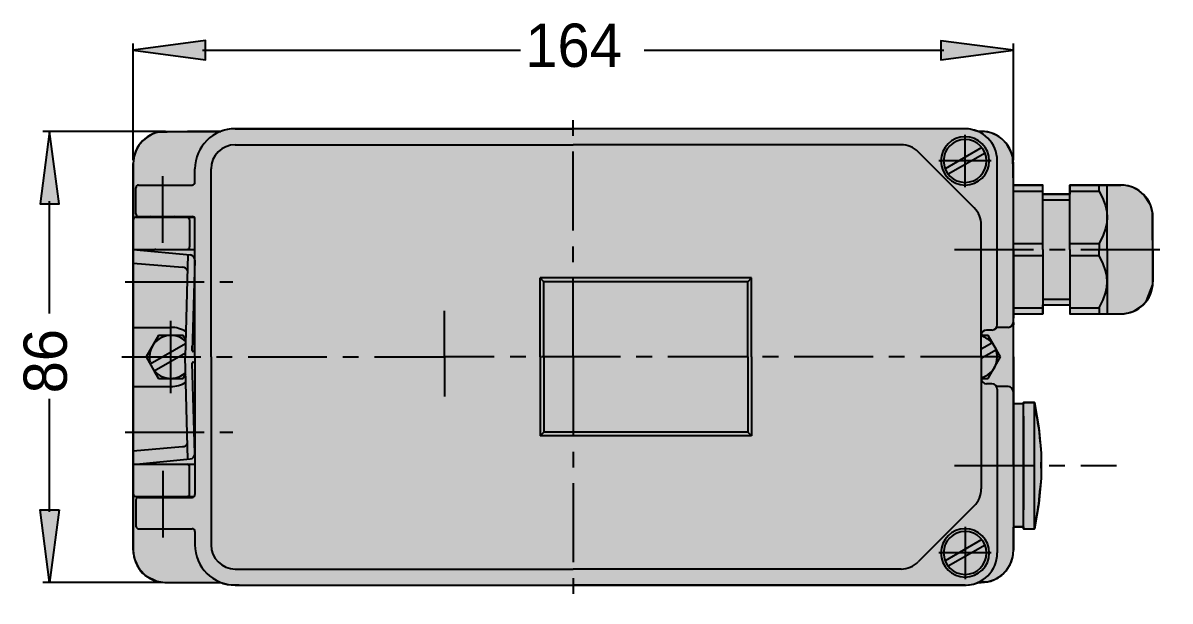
# Model space of a CAD drawing. Extents: x 43 to 173, y 167 to 243.
# Drawn here: x 83.28 to 127.78, y 166.61 to 189.02 of the extents above; entities that cross this region are included whole.
import ezdxf

# ---------------------------------------------------------------- set-up
doc = ezdxf.new("R2010")
doc.units = 0
for name, pattern in [('AI-LINETYPE-16', [4.899378, 3.062111, -0.612422, 0.612422, -0.612422]), ('AI-LINETYPE-17', [4.899378, 3.062111, -0.612422, 0.612422, -0.612422]), ('AI-LINETYPE-18', [4.899378, 3.062111, -0.612422, 0.612422, -0.612422]), ('AI-LINETYPE-19', [4.899378, 3.062111, -0.612422, 0.612422, -0.612422]), ('AI-LINETYPE-20', [4.899378, 3.062111, -0.612422, 0.612422, -0.612422]), ('AI-LINETYPE-21', [4.899378, 3.062111, -0.612422, 0.612422, -0.612422]), ('AI-LINETYPE-22', [4.899378, 3.062111, -0.612422, 0.612422, -0.612422]), ('AI-LINETYPE-23', [4.899378, 3.062111, -0.612422, 0.612422, -0.612422]), ('AI-LINETYPE-24', [4.899378, 3.062111, -0.612422, 0.612422, -0.612422]), ('AI-LINETYPE-25', [4.899378, 3.062111, -0.612422, 0.612422, -0.612422]), ('AI-LINETYPE-26', [4.899378, 3.062111, -0.612422, 0.612422, -0.612422]), ('AI-LINETYPE-31', [4.899378, 3.062111, -0.612422, 0.612422, -0.612422]), ('AI-LINETYPE-32', [4.899378, 3.062111, -0.612422, 0.612422, -0.612422]), ('AI-LINETYPE-33', [4.899378, 3.062111, -0.612422, 0.612422, -0.612422]), ('AI-LINETYPE-34', [4.899378, 3.062111, -0.612422, 0.612422, -0.612422]), ('AI-LINETYPE-35', [4.899378, 3.062111, -0.612422, 0.612422, -0.612422]), ('AI-LINETYPE-42', [4.899378, 3.062111, -0.612422, 0.612422, -0.612422])]:
    doc.linetypes.add(name, pattern=pattern)
for name, color, linetype in [('LINIE', 7, 'CONTINUOUS'), ('MASSLINIE', 7, 'CONTINUOUS'), ('MITTE', 7, 'CONTINUOUS'), ('PFEILE', 7, 'CONTINUOUS'), ('SCHRAFF', 7, 'CONTINUOUS'), ('TEXT', 7, 'CONTINUOUS'), ('UMRISS', 7, 'CONTINUOUS')]:
    doc.layers.add(name, color=color, linetype=linetype)

# ---------------------------------------------------------------- blocks, each defined once
blk = doc.blocks.new('*U18')
at = {"layer": 'UMRISS', "color": 255}
for points in [[(88.287, 167.465), (88.08, 184.589), (88.287, 184.708)], [(88.467, 167.376), (88.287, 184.708), (88.467, 184.774)], [(88.287, 167.465), (88.287, 184.708), (88.467, 167.376)], [(88.467, 167.376), (88.467, 184.774), (88.47, 167.375)], [(88.47, 167.375), (88.467, 184.774), (88.47, 184.774)], [(88.786, 167.329), (88.47, 184.774), (88.786, 184.786)], [(88.47, 167.375), (88.47, 184.774), (88.786, 167.329)], [(89.241, 167.329), (88.786, 184.786), (89.241, 184.804)], [(88.786, 167.329), (88.786, 184.786), (89.241, 167.329)], [(89.655, 167.329), (89.241, 184.804), (89.655, 184.82)], [(90.95, 167.329), (90.943, 184.817), (90.95, 184.82)], [(91.093, 167.29), (90.95, 184.82), (91.093, 184.867)], [(90.95, 167.329), (90.95, 184.82), (91.093, 167.29)], [(91.211, 167.257), (91.093, 184.867), (91.211, 184.895)], [(91.093, 167.29), (91.093, 184.867), (91.211, 167.257)], [(91.241, 167.249), (91.211, 184.895), (91.241, 184.9)], [(91.211, 167.257), (91.211, 184.895), (91.241, 167.249)], [(91.367, 167.245), (91.241, 184.9), (91.367, 184.918)], [(91.241, 167.249), (91.241, 184.9), (91.367, 167.245)], [(91.519, 167.241), (91.367, 184.918), (91.519, 184.924)], [(91.367, 167.245), (91.367, 184.918), (91.519, 167.241)], [(91.519, 167.241), (91.519, 184.924), (92.093, 167.225)], [(93.501, 167.225), (93.501, 184.924), (113.165, 167.225)], [(113.165, 167.225), (93.501, 184.924), (113.165, 184.924)], [(120.366, 184.803), (120.32, 184.824), (120.366, 184.823)], [(120.382, 167.354), (120.382, 184.822), (120.479, 167.354)], [(120.479, 167.354), (120.479, 184.82), (120.587, 167.353)], [(120.587, 167.353), (120.587, 184.813), (120.692, 167.352)], [(120.692, 167.352), (120.692, 184.797), (120.693, 167.352)], [(87.786, 167.854), (87.753, 184.244), (87.786, 184.295)], [(87.934, 167.701), (87.786, 184.296), (87.934, 184.468)], [(87.786, 167.854), (87.786, 184.295), (87.786, 184.296)], [(87.786, 167.854), (87.786, 184.296), (87.934, 167.701)], [(87.786, 167.854), (87.786, 184.295), (87.786, 167.854)], [(88.047, 167.584), (87.934, 184.468), (88.047, 184.562)], [(87.934, 167.701), (87.934, 184.468), (88.047, 167.584)], [(88.08, 167.568), (88.047, 184.562), (88.08, 184.589)], [(88.047, 167.584), (88.047, 184.562), (88.08, 167.568)], [(88.08, 167.568), (88.08, 184.589), (88.287, 167.465)], [(87.594, 168.298), (87.557, 183.591), (87.594, 183.883)], [(87.61, 168.209), (87.594, 183.883), (87.61, 183.932)], [(87.594, 168.298), (87.594, 183.883), (87.61, 168.209)], [(87.646, 168.133), (87.61, 183.932), (87.646, 184.04)], [(87.61, 168.209), (87.61, 183.932), (87.646, 168.133)], [(87.711, 167.994), (87.646, 184.04), (87.711, 184.176)], [(87.646, 168.133), (87.646, 184.04), (87.711, 167.994)], [(87.753, 167.902), (87.711, 184.176), (87.753, 184.244)], [(87.711, 167.994), (87.711, 184.176), (87.753, 167.902)], [(87.753, 167.902), (87.753, 184.244), (87.786, 167.854)], [(87.557, 168.497), (87.554, 183.571), (87.557, 183.591)], [(87.557, 168.497), (87.557, 183.591), (87.594, 168.298)]]:
    blk.add_solid(points, dxfattribs=at)
at = {"layer": 'UMRISS', "color": 255, "extrusion": (0, 0, -1)}
for points in [[(-89.241, 167.329), (-89.241, 184.804), (-89.655, 167.329)], [(-89.655, 167.329), (-89.655, 184.82), (-89.735, 167.329)], [(-89.735, 167.329), (-89.655, 184.82), (-89.735, 184.82)], [(-89.735, 167.329), (-89.735, 184.82), (-90.943, 167.329)], [(-90.943, 167.329), (-89.735, 184.82), (-90.943, 184.817)], [(-90.943, 167.329), (-90.943, 184.817), (-90.95, 167.329)], [(-92.093, 167.225), (-91.519, 184.924), (-92.093, 184.924)], [(-92.093, 167.225), (-92.093, 184.924), (-92.664, 167.225)], [(-92.664, 167.225), (-92.093, 184.924), (-92.664, 184.924)], [(-92.664, 167.225), (-92.664, 184.924), (-93.501, 167.225)], [(-93.501, 167.225), (-92.664, 184.924), (-93.501, 184.924)], [(-113.165, 167.225), (-113.165, 184.924), (-117.779, 167.226)], [(-117.779, 167.226), (-113.165, 184.924), (-117.779, 184.924)], [(-117.779, 167.226), (-117.779, 184.924), (-118.388, 167.226)], [(-118.388, 167.226), (-117.779, 184.924), (-118.388, 184.924)], [(-118.388, 167.226), (-118.388, 184.924), (-119.072, 167.226)], [(-119.072, 167.226), (-118.388, 184.924), (-119.072, 184.924)], [(-119.072, 167.226), (-119.072, 184.924), (-119.567, 167.226)], [(-119.567, 167.226), (-119.072, 184.924), (-119.567, 184.924)], [(-119.567, 167.226), (-119.567, 184.924), (-119.867, 167.226)], [(-119.867, 167.226), (-119.567, 184.924), (-119.867, 184.914)], [(-119.867, 167.226), (-119.867, 184.914), (-120.006, 167.238)], [(-120.006, 167.238), (-119.867, 184.914), (-120.006, 184.91)], [(-120.006, 167.238), (-120.006, 184.91), (-120.022, 167.241)], [(-120.022, 167.241), (-120.006, 184.91), (-120.022, 184.909)], [(-120.022, 167.241), (-120.022, 184.909), (-120.156, 167.269)], [(-120.156, 167.269), (-120.022, 184.909), (-120.156, 184.868)], [(-120.156, 167.269), (-120.156, 184.868), (-120.308, 167.321)], [(-120.308, 167.321), (-120.156, 184.868), (-120.308, 184.821)], [(-120.308, 167.321), (-120.308, 184.821), (-120.32, 167.326)], [(-120.32, 167.326), (-120.308, 184.821), (-120.32, 184.817)], [(-120.32, 167.326), (-120.32, 184.817), (-120.366, 167.347)], [(-120.366, 167.347), (-120.32, 184.817), (-120.366, 184.803)], [(-120.366, 167.347), (-120.366, 184.823), (-120.382, 167.354)], [(-120.382, 167.354), (-120.366, 184.823), (-120.382, 184.822)], [(-120.479, 167.354), (-120.382, 184.822), (-120.479, 184.82)], [(-120.587, 167.353), (-120.479, 184.82), (-120.587, 184.813)], [(-120.692, 167.352), (-120.587, 184.813), (-120.692, 184.797)], [(-120.693, 167.352), (-120.692, 184.797), (-120.693, 184.797)], [(-120.693, 167.352), (-120.693, 184.797), (-120.866, 167.408)], [(-120.866, 167.408), (-120.693, 184.797), (-120.866, 184.75)], [(-120.866, 167.408), (-120.866, 184.75), (-120.971, 167.441)], [(-120.971, 167.441), (-120.866, 184.75), (-120.971, 184.7)], [(-120.971, 167.441), (-120.971, 184.7), (-121.109, 167.515)], [(-121.109, 167.515), (-120.971, 184.7), (-121.109, 184.635)], [(-121.109, 167.515), (-121.109, 184.635), (-121.109, 167.515)], [(-121.109, 167.515), (-121.109, 184.635), (-121.109, 184.634)], [(-121.109, 167.515), (-121.109, 184.634), (-121.252, 167.622)], [(-121.252, 167.622), (-121.109, 184.634), (-121.252, 184.532)], [(-121.252, 167.622), (-121.252, 184.532), (-121.29, 167.65)], [(-121.29, 167.65), (-121.252, 184.532), (-121.29, 184.493)], [(-121.29, 167.65), (-121.29, 184.493), (-121.447, 167.824)], [(-121.447, 167.824), (-121.29, 184.493), (-121.447, 184.328)], [(-121.447, 167.824), (-121.447, 184.328), (-121.461, 167.84)], [(-121.461, 167.84), (-121.447, 184.328), (-121.461, 184.303)], [(-121.461, 167.84), (-121.461, 184.303), (-121.572, 168.021)], [(-121.572, 168.021), (-121.461, 184.303), (-121.572, 184.105)], [(-121.572, 168.021), (-121.572, 184.105), (-121.62, 168.134)], [(-121.62, 168.134), (-121.572, 184.105), (-121.62, 184.017)], [(-121.62, 168.134), (-121.62, 184.017), (-121.626, 168.147)], [(-121.626, 168.147), (-121.62, 184.017), (-121.626, 183.998)], [(-121.626, 168.147), (-121.626, 183.998), (-121.665, 168.271)], [(-121.665, 168.271), (-121.626, 183.998), (-121.665, 183.865)], [(-121.665, 168.271), (-121.665, 183.865), (-121.679, 168.346)], [(-121.679, 168.346), (-121.665, 183.865), (-121.679, 183.815)], [(-121.679, 168.346), (-121.679, 183.815), (-121.691, 168.41)], [(-121.691, 168.41), (-121.679, 183.815), (-121.691, 183.261)], [(-121.691, 168.41), (-121.691, 183.261), (-121.703, 168.599)], [(-121.703, 168.599), (-121.691, 183.261), (-121.703, 182.753)], [(-121.703, 169.48), (-121.703, 182.753), (-121.703, 169.48)], [(-121.703, 169.48), (-121.703, 182.753), (-121.703, 182.738)], [(-121.703, 177.741), (-121.703, 182.738), (-122.094, 177.741)], [(-122.094, 177.741), (-121.703, 182.738), (-122.094, 182.738)], [(-122.094, 177.741), (-122.094, 182.738), (-122.097, 177.741)], [(-122.097, 177.741), (-122.094, 182.738), (-122.097, 182.738)], [(-122.097, 177.741), (-122.097, 182.738), (-122.519, 177.741)], [(-122.519, 177.741), (-122.097, 182.738), (-122.519, 182.738)], [(-122.519, 177.741), (-122.519, 182.738), (-122.551, 177.741)], [(-122.551, 177.741), (-122.519, 182.738), (-122.551, 182.738)], [(-122.551, 177.741), (-122.551, 182.738), (-122.553, 177.741)], [(-122.553, 177.741), (-122.551, 182.738), (-122.553, 182.738)], [(-122.553, 177.741), (-122.553, 182.738), (-122.573, 177.741)], [(-122.573, 177.741), (-122.553, 182.738), (-122.573, 182.738)], [(-122.573, 177.741), (-122.573, 182.738), (-122.575, 177.741)], [(-122.575, 177.741), (-122.573, 182.738), (-122.575, 182.738)], [(-122.575, 177.741), (-122.575, 182.738), (-122.589, 177.741)], [(-122.589, 177.741), (-122.575, 182.738), (-122.589, 182.738)], [(-122.589, 177.741), (-122.589, 182.738), (-122.591, 177.741)], [(-122.591, 177.741), (-122.589, 182.738), (-122.591, 182.738)], [(-122.591, 177.741), (-122.591, 182.738), (-122.613, 177.741)], [(-122.613, 177.741), (-122.591, 182.738), (-122.613, 182.738)], [(-122.613, 177.741), (-122.613, 182.738), (-122.623, 177.741)], [(-122.623, 177.741), (-122.613, 182.738), (-122.623, 182.738)], [(-122.623, 177.741), (-122.623, 182.738), (-122.639, 177.741)], [(-122.639, 177.741), (-122.623, 182.738), (-122.639, 182.738)], [(-122.639, 177.741), (-122.639, 182.738), (-122.647, 177.741)], [(-122.647, 177.741), (-122.639, 182.738), (-122.647, 182.738)], [(-122.647, 177.741), (-122.647, 182.738), (-122.655, 177.741)], [(-122.655, 177.741), (-122.647, 182.738), (-122.655, 182.738)], [(-122.655, 177.741), (-122.655, 182.738), (-122.661, 177.741)], [(-122.661, 177.741), (-122.655, 182.738), (-122.661, 182.738)], [(-122.661, 177.741), (-122.661, 182.738), (-122.681, 177.741)], [(-122.681, 177.741), (-122.661, 182.738), (-122.681, 182.738)], [(-122.681, 177.741), (-122.681, 182.738), (-122.691, 177.741)], [(-122.691, 177.741), (-122.681, 182.738), (-122.691, 182.738)], [(-122.691, 177.741), (-122.691, 182.738), (-122.697, 177.741)], [(-122.697, 177.741), (-122.691, 182.738), (-122.697, 182.738)], [(-122.697, 177.741), (-122.697, 182.738), (-122.705, 177.741)], [(-122.705, 177.741), (-122.697, 182.738), (-122.705, 182.738)], [(-122.705, 177.741), (-122.705, 182.738), (-122.713, 177.741)], [(-122.713, 177.741), (-122.705, 182.738), (-122.713, 182.738)], [(-122.713, 177.741), (-122.713, 182.738), (-122.721, 177.741)], [(-122.721, 177.741), (-122.713, 182.738), (-122.721, 182.738)], [(-122.721, 177.741), (-122.721, 182.738), (-122.729, 177.741)], [(-122.729, 177.741), (-122.721, 182.738), (-122.729, 182.738)], [(-122.729, 177.741), (-122.729, 182.738), (-122.735, 177.741)], [(-122.735, 177.741), (-122.729, 182.738), (-122.735, 182.738)], [(-122.735, 177.741), (-122.735, 182.738), (-122.745, 177.741)], [(-122.745, 177.741), (-122.735, 182.738), (-122.745, 182.738)], [(-122.745, 177.741), (-122.745, 182.738), (-122.753, 177.741)], [(-122.753, 177.741), (-122.745, 182.738), (-122.753, 182.738)], [(-122.753, 177.741), (-122.753, 182.738), (-122.763, 177.741)], [(-122.763, 177.741), (-122.753, 182.738), (-122.763, 182.738)], [(-122.763, 177.741), (-122.763, 182.738), (-122.77, 177.741)], [(-122.77, 177.741), (-122.763, 182.738), (-122.77, 182.738)], [(-122.77, 177.741), (-122.77, 182.738), (-122.78, 177.741)], [(-122.78, 177.741), (-122.77, 182.738), (-122.78, 182.738)], [(-122.78, 177.741), (-122.78, 182.738), (-122.787, 177.741)], [(-122.787, 177.741), (-122.78, 182.738), (-122.787, 182.738)], [(-122.787, 177.741), (-122.787, 182.738), (-122.788, 177.741)], [(-122.788, 177.741), (-122.787, 182.738), (-122.788, 182.738)], [(-122.788, 177.741), (-122.788, 182.738), (-122.848, 177.741)], [(-122.848, 177.741), (-122.788, 182.738), (-122.848, 182.738)], [(-123.889, 177.741), (-123.889, 182.738), (-123.979, 177.741)], [(-123.979, 177.741), (-123.889, 182.738), (-123.979, 182.738)], [(-123.979, 177.741), (-123.979, 182.738), (-125.158, 177.742)], [(-125.158, 177.742), (-123.979, 182.738), (-125.158, 182.738)], [(-125.158, 177.742), (-125.158, 182.738), (-125.386, 177.742)], [(-125.386, 177.742), (-125.158, 182.738), (-125.386, 182.738)], [(-125.386, 177.742), (-125.386, 182.738), (-125.538, 177.743)], [(-125.538, 177.743), (-125.386, 182.738), (-125.538, 182.738)], [(-125.538, 177.743), (-125.538, 182.738), (-125.728, 177.743)], [(-125.728, 177.743), (-125.538, 182.738), (-125.728, 182.738)], [(-125.728, 177.743), (-125.728, 182.738), (-125.843, 177.743)], [(-125.843, 177.743), (-125.728, 182.738), (-125.843, 182.738)], [(-125.843, 177.743), (-125.843, 182.738), (-125.946, 177.743)], [(-125.946, 177.743), (-125.843, 182.738), (-125.946, 182.734)], [(-125.946, 177.743), (-125.946, 182.734), (-125.983, 177.749)], [(-125.983, 177.749), (-125.946, 182.734), (-125.983, 182.733)], [(-125.983, 177.749), (-125.983, 182.733), (-126.158, 177.776)], [(-126.158, 177.776), (-125.983, 182.733), (-126.158, 182.704)], [(-126.158, 177.776), (-126.158, 182.704), (-126.171, 177.778)], [(-126.171, 177.778), (-126.158, 182.704), (-126.171, 182.7)], [(-126.171, 177.778), (-126.171, 182.7), (-126.325, 177.831)], [(-126.325, 177.831), (-126.171, 182.7), (-126.325, 182.651)], [(-126.325, 177.831), (-126.325, 182.651), (-126.371, 177.847)], [(-126.371, 177.847), (-126.325, 182.651), (-126.371, 182.627)], [(-126.371, 177.847), (-126.371, 182.627), (-126.579, 177.983)], [(-126.579, 177.983), (-126.371, 182.627), (-126.579, 182.515)], [(-126.579, 177.983), (-126.579, 182.515), (-126.713, 178.07)], [(-126.713, 178.07), (-126.579, 182.515), (-126.713, 182.4)], [(-122.848, 178.095), (-122.848, 182.397), (-123.889, 178.095)], [(-123.889, 178.095), (-122.848, 182.397), (-123.889, 182.384)], [(-126.713, 178.07), (-126.713, 182.4), (-126.778, 178.142)], [(-126.778, 178.142), (-126.713, 182.4), (-126.778, 182.345)], [(-126.778, 178.142), (-126.778, 182.345), (-126.87, 178.245)], [(-126.87, 178.245), (-126.778, 182.345), (-126.87, 182.202)], [(-126.87, 178.245), (-126.87, 182.202), (-127.019, 178.636)], [(-127.019, 178.636), (-126.87, 182.202), (-127.019, 181.973)], [(-127.019, 178.636), (-127.019, 181.973), (-127.105, 178.861)], [(-127.105, 178.861), (-127.019, 181.973), (-127.105, 181.661)], [(-127.105, 178.861), (-127.105, 181.661), (-127.112, 178.88)], [(-127.112, 178.88), (-127.105, 181.661), (-127.112, 180.432)], [(-127.112, 178.88), (-127.112, 180.432), (-127.117, 179.092)], [(-127.117, 179.092), (-127.112, 180.432), (-127.117, 179.51)], [(-121.703, 169.48), (-121.703, 174.256), (-122.094, 169.481)], [(-122.094, 169.481), (-121.703, 174.256), (-122.094, 174.256)], [(-122.094, 169.481), (-122.094, 174.305), (-122.097, 169.481)], [(-122.097, 169.481), (-122.094, 174.305), (-122.097, 174.305)], [(-122.097, 169.412), (-122.097, 174.305), (-122.519, 169.413)], [(-122.519, 169.413), (-122.097, 174.305), (-122.519, 174.304)], [(-122.519, 169.413), (-122.519, 174.304), (-122.551, 169.557)], [(-122.551, 169.557), (-122.519, 174.304), (-122.551, 174.17)], [(-122.551, 169.557), (-122.551, 174.17), (-122.553, 169.566)], [(-122.553, 169.566), (-122.551, 174.17), (-122.553, 174.155)], [(-122.553, 169.566), (-122.553, 174.155), (-122.573, 169.667)], [(-122.573, 169.667), (-122.553, 174.155), (-122.573, 174.011)], [(-122.573, 169.667), (-122.573, 174.011), (-122.575, 169.678)], [(-122.575, 169.678), (-122.573, 174.011), (-122.575, 173.996)], [(-122.575, 169.678), (-122.575, 173.996), (-122.589, 169.782)], [(-122.589, 169.782), (-122.575, 173.996), (-122.589, 173.899)], [(-122.589, 169.782), (-122.589, 173.899), (-122.591, 169.798)], [(-122.591, 169.798), (-122.589, 173.899), (-122.591, 173.888)], [(-122.591, 169.798), (-122.591, 173.888), (-122.613, 169.885)], [(-122.613, 169.885), (-122.591, 173.888), (-122.613, 173.771)], [(-122.613, 169.885), (-122.613, 173.771), (-122.623, 170.005)], [(-122.623, 170.005), (-122.613, 173.771), (-122.623, 173.725)], [(-122.623, 170.005), (-122.623, 173.725), (-122.639, 170.085)], [(-122.639, 170.085), (-122.623, 173.725), (-122.639, 173.652)], [(-122.639, 170.085), (-122.639, 173.652), (-122.647, 170.125)], [(-122.647, 170.125), (-122.639, 173.652), (-122.647, 173.588)], [(-122.647, 170.125), (-122.647, 173.588), (-122.655, 170.198)], [(-122.655, 170.198), (-122.647, 173.588), (-122.655, 173.524)], [(-122.655, 170.198), (-122.655, 173.524), (-122.661, 170.256)], [(-122.661, 170.256), (-122.655, 173.524), (-122.661, 173.494)], [(-122.661, 170.256), (-122.661, 173.494), (-122.681, 170.339)], [(-122.681, 170.339), (-122.661, 173.494), (-122.681, 173.396)], [(-122.681, 170.339), (-122.681, 173.396), (-122.691, 170.38)], [(-122.691, 170.38), (-122.681, 173.396), (-122.691, 173.311)], [(-122.691, 170.38), (-122.691, 173.311), (-122.697, 170.445)], [(-122.697, 170.445), (-122.691, 173.311), (-122.697, 173.261)], [(-122.697, 170.445), (-122.697, 173.261), (-122.705, 170.532)], [(-122.705, 170.532), (-122.697, 173.261), (-122.705, 173.193)], [(-122.705, 170.532), (-122.705, 173.193), (-122.713, 170.619)], [(-122.713, 170.619), (-122.705, 173.193), (-122.713, 173.125)], [(-122.713, 170.619), (-122.713, 173.125), (-122.721, 170.707)], [(-122.721, 170.707), (-122.713, 173.125), (-122.721, 173.055)], [(-122.721, 170.707), (-122.721, 173.055), (-122.729, 170.791)], [(-122.729, 170.791), (-122.721, 173.055), (-122.729, 172.982)], [(-122.729, 170.791), (-122.729, 172.982), (-122.735, 170.851)], [(-122.735, 170.851), (-122.729, 172.982), (-122.735, 172.917)], [(-122.735, 170.851), (-122.735, 172.917), (-122.745, 170.949)], [(-122.745, 170.949), (-122.735, 172.917), (-122.745, 172.806)], [(-122.745, 170.949), (-122.745, 172.806), (-122.753, 171.026)], [(-122.753, 171.026), (-122.745, 172.806), (-122.753, 172.739)], [(-122.753, 171.026), (-122.753, 172.739), (-122.763, 171.093)], [(-122.763, 171.093), (-122.753, 172.739), (-122.763, 172.654)], [(-122.763, 171.093), (-122.763, 172.654), (-122.77, 171.146)], [(-122.77, 171.146), (-122.763, 172.654), (-122.77, 172.584)], [(-122.77, 171.146), (-122.77, 172.584), (-122.78, 171.262)], [(-122.78, 171.262), (-122.77, 172.584), (-122.78, 172.495)], [(-122.78, 171.262), (-122.78, 172.495), (-122.787, 171.334)], [(-122.787, 171.334), (-122.78, 172.495), (-122.787, 172.364)], [(-122.787, 171.872), (-122.787, 172.364), (-122.788, 172.14)], [(-122.788, 172.14), (-122.787, 172.364), (-122.788, 172.327)], [(-122.787, 171.334), (-122.787, 171.872), (-122.788, 171.354)], [(-122.788, 171.354), (-122.787, 171.872), (-122.788, 171.633)], [(-121.703, 168.599), (-121.703, 169.48), (-121.703, 168.605)], [(-121.703, 168.605), (-121.703, 169.48), (-121.703, 168.909)], [(-122.097, 169.412), (-122.094, 169.412), (-122.097, 169.481)]]:
    blk.add_solid(points, dxfattribs=at)
blk = doc.blocks.new('BLOCK_6')
at = {"layer": 'LINIE', "color": 250}
blk.add_lwpolyline([(122.095, 169.483), (121.714, 169.483)], dxfattribs=at)
blk = doc.blocks.new('BLOCK_7')
at = {"layer": 'MASSLINIE', "color": 250}
for points in [[(88.673, 184.82), (84.048, 184.82)], [(84.308, 177.756), (84.308, 182.118)], [(84.308, 170.065), (84.308, 174.453)], [(88.673, 167.329), (84.048, 167.329)]]:
    blk.add_lwpolyline(points, dxfattribs=at)
blk = doc.blocks.new('BLOCK_8')
at = {"layer": 'MASSLINIE', "color": 250}
for points in [[(87.554, 183.701), (87.554, 188.224)], [(90.242, 187.964), (102.58, 187.964)], [(107.38, 187.964), (119, 187.964)], [(121.703, 183.701), (121.703, 188.224)]]:
    blk.add_lwpolyline(points, dxfattribs=at)
blk = doc.blocks.new('*U23')
at = {"layer": 'PFEILE', "color": 250}
blk.add_solid([(118.893, 187.595), (118.893, 188.336), (121.705, 187.965)], dxfattribs=at)
blk = doc.blocks.new('*U24')
at = {"layer": 'PFEILE', "color": 250}
blk.add_solid([(90.363, 187.597), (87.55, 187.968), (90.363, 188.338)], dxfattribs=at)
blk = doc.blocks.new('*U31')
at = {"layer": 'PFEILE', "color": 250}
blk.add_solid([(84.308, 182.006), (83.938, 182.006), (84.308, 184.819)], dxfattribs=at)
at = {"layer": 'PFEILE', "color": 250, "extrusion": (0, 0, -1)}
blk.add_solid([(-84.308, 182.006), (-84.308, 184.819), (-84.678, 182.006)], dxfattribs=at)
blk = doc.blocks.new('*U32')
at = {"layer": 'PFEILE', "color": 250, "extrusion": (0, 0, -1)}
for points in [[(-84.309, 167.333), (-83.939, 170.146), (-84.309, 170.146)], [(-84.309, 167.333), (-84.309, 170.146), (-84.679, 170.146)]]:
    blk.add_solid(points, dxfattribs=at)

msp = doc.modelspace()

# ---------------------------------------------------------------- linework, layer by layer
at = {"layer": 'LINIE', "color": 250}
for points in [[(88.804, 184.82), (90.95, 184.82)], [(91.511, 184.924), (104.629, 184.924)], [(119.829, 184.924), (104.629, 184.924)], [(91.511, 184.3), (104.629, 184.3)], [(117.344, 184.3), (104.629, 184.3)], [(120.179, 181.852), (118.007, 184.025)], [(120.48, 184.195), (119.054, 183.372)], [(120.605, 183.979), (119.178, 183.155)], [(87.554, 168.579), (87.554, 183.571)], [(121.078, 177.324), (121.078, 183.675)], [(121.703, 176.075), (121.703, 183.571)], [(89.949, 182.842), (89.949, 183.363)], [(90.574, 176.075), (90.574, 183.363)], [(87.658, 181.624), (87.658, 182.634)], [(87.762, 182.738), (89.845, 182.738)], [(121.703, 180.239), (121.703, 182.905)], [(121.703, 182.738), (122.848, 182.738)], [(121.703, 180.239), (121.703, 182.738)], [(121.703, 182.502), (122.848, 182.502)], [(122.848, 180.239), (122.848, 182.738)], [(123.889, 182.738), (125.347, 182.738)], [(123.889, 180.239), (123.889, 182.738)], [(123.889, 182.502), (125.029, 182.502)], [(125.029, 182.502), (125.029, 182.738)], [(125.029, 182.502), (125.183, 182.185)], [(125.347, 182.738), (125.868, 182.738)], [(125.347, 180.239), (125.347, 182.738)], [(121.703, 180.239), (121.703, 182.342)], [(122.848, 182.384), (123.889, 182.384)], [(125.183, 182.185), (125.278, 181.927)], [(125.278, 181.927), (125.33, 181.701)], [(125.33, 181.701), (125.347, 181.488)], [(87.658, 181.489), (89.919, 181.489)], [(87.762, 181.52), (89.845, 181.52)], [(89.741, 181.384), (89.741, 180.343)], [(89.949, 176.075), (89.949, 181.416)], [(120.454, 176.075), (120.454, 181.19)], [(125.33, 181.276), (125.278, 181.05)], [(125.347, 181.488), (125.33, 181.276)], [(127.117, 180.239), (127.117, 181.489)], [(125.182, 180.791), (125.028, 180.475)], [(125.278, 181.05), (125.182, 180.791)], [(121.703, 180.476), (122.848, 180.476)], [(123.889, 180.476), (125.035, 180.476)], [(125.028, 180.475), (125.028, 180.239)], [(87.554, 180.244), (89.766, 180.033)], [(87.602, 180.239), (89.949, 180.239)], [(89.678, 180.047), (89.574, 176.075)], [(89.949, 179.826), (89.845, 176.321)], [(121.703, 180.239), (121.703, 177.741)], [(121.703, 180.239), (121.703, 178.136)], [(121.703, 180.239), (121.703, 177.574)], [(121.703, 180.003), (122.848, 180.003)], [(122.848, 180.239), (122.848, 177.741)], [(123.889, 180.239), (123.889, 177.741)], [(123.889, 180.003), (125.035, 180.003)], [(125.028, 180.004), (125.028, 180.239)], [(125.182, 179.687), (125.028, 180.004)], [(125.347, 180.239), (125.347, 177.741)], [(127.117, 180.239), (127.117, 178.99)], [(87.554, 179.716), (89.472, 179.551)], [(125.278, 179.429), (125.182, 179.687)], [(125.33, 179.202), (125.278, 179.429)], [(103.484, 178.99), (103.338, 179.136)], [(103.338, 176.075), (103.338, 179.136)], [(111.542, 179.136), (103.338, 179.136)], [(103.484, 176.075), (103.484, 178.99)], [(111.396, 178.99), (103.484, 178.99)], [(111.396, 178.99), (111.542, 179.136)], [(111.396, 176.075), (111.396, 178.99)], [(111.542, 176.075), (111.542, 179.136)], [(121.703, 178.907), (121.703, 178.99)], [(125.347, 178.99), (125.33, 179.202)], [(125.33, 178.778), (125.347, 178.99)], [(121.703, 177.407), (121.703, 178.907)], [(121.703, 177.407), (121.703, 178.907)], [(125.183, 178.293), (125.278, 178.552)], [(125.278, 178.552), (125.33, 178.778)], [(87.554, 178.365), (87.554, 173.784)], [(122.848, 178.095), (123.889, 178.095)], [(125.029, 177.977), (125.183, 178.293)], [(121.703, 177.977), (122.848, 177.977)], [(121.703, 177.741), (122.848, 177.741)], [(123.889, 177.977), (125.029, 177.977)], [(123.889, 177.741), (125.347, 177.741)], [(125.029, 177.977), (125.029, 177.741)], [(125.347, 177.741), (125.868, 177.741)], [(87.554, 177.22), (89.012, 177.22)], [(121.495, 177.22), (121.051, 177.22)], [(121.703, 177.407), (121.703, 177.324)], [(88.531, 176.908), (88.05, 176.075)], [(89.493, 176.908), (88.531, 176.908)], [(89.591, 176.737), (89.493, 176.908)], [(120.726, 176.908), (120.454, 176.908)], [(120.87, 177.116), (120.662, 177.116)], [(121.045, 176.356), (120.726, 176.908)], [(89.588, 176.587), (88.213, 175.794)], [(89.845, 176.321), (89.845, 176.491)], [(120.889, 176.627), (120.454, 176.375)], [(121.045, 176.356), (120.454, 176.015)], [(121.207, 176.075), (121.045, 176.356)], [(88.05, 176.075), (88.369, 175.523)], [(89.578, 176.221), (88.369, 175.523)], [(89.678, 172.102), (89.574, 176.075)], [(89.949, 172.323), (89.845, 175.828)], [(89.949, 176.075), (89.949, 170.734)], [(90.574, 176.075), (90.574, 168.787)], [(103.338, 176.075), (103.338, 173.014)], [(103.484, 176.075), (103.484, 173.16)], [(111.396, 176.075), (111.396, 173.16)], [(111.542, 176.075), (111.542, 173.014)], [(120.454, 176.075), (120.454, 170.96)], [(120.726, 175.242), (121.207, 176.075)], [(121.703, 176.075), (121.703, 168.579)], [(88.369, 175.523), (88.531, 175.242)], [(89.493, 175.242), (89.591, 175.413)], [(87.554, 174.93), (89.012, 174.93)], [(88.531, 175.242), (89.493, 175.242)], [(120.454, 175.242), (120.726, 175.242)], [(120.87, 175.034), (120.662, 175.034)], [(121.495, 174.93), (121.051, 174.93)], [(121.078, 174.826), (121.078, 168.475)], [(121.703, 171.85), (121.703, 174.349)], [(122.095, 174.255), (121.714, 174.255)], [(122.095, 169.411), (122.095, 171.869), (122.095, 174.303), (122.524, 174.303), (122.692, 173.325), (122.787, 172.346), (122.787, 171.368), (122.692, 170.389), (122.524, 169.411), (122.524, 171.869), (122.524, 174.303)], [(122.095, 173.778), (122.095, 171.869), (122.095, 170.151)], [(103.338, 173.014), (103.484, 173.16)], [(111.396, 173.16), (103.484, 173.16)], [(111.396, 173.16), (111.542, 173.014)], [(111.542, 173.014), (103.338, 173.014)], [(87.554, 172.433), (89.472, 172.598)], [(87.554, 171.906), (89.766, 172.117)], [(87.602, 171.91), (89.949, 171.91)], [(89.741, 170.765), (89.741, 171.806)], [(121.703, 171.91), (121.703, 169.471)], [(87.658, 170.661), (89.919, 170.661)], [(87.658, 170.526), (87.658, 169.516)], [(87.762, 170.63), (89.845, 170.63)], [(120.179, 170.297), (118.007, 168.124)], [(87.762, 169.412), (89.845, 169.412)], [(89.949, 169.307), (89.949, 168.787)], [(122.095, 169.411), (122.524, 169.411)], [(120.48, 168.995), (119.054, 168.171)], [(120.605, 168.778), (119.178, 167.955)], [(91.511, 167.85), (104.629, 167.85)], [(117.344, 167.85), (104.629, 167.85)], [(88.804, 167.329), (90.95, 167.329)], [(91.511, 167.225), (104.629, 167.225)], [(119.829, 167.225), (104.629, 167.225)]]:
    msp.add_lwpolyline(points, dxfattribs=at)
for points, knots in [([(88.804, 184.82), (88.804, 184.82), (88.804, 184.82), (88.804, 184.82), (88.114, 184.82), (87.554, 184.261), (87.554, 183.571), (87.554, 183.571), (87.554, 183.571), (87.554, 183.571)], [0, 0, 0, 0, 1, 1, 1, 2, 2, 2, 3, 3, 3, 3]), ([(91.511, 184.924), (91.511, 184.924), (91.511, 184.924), (91.511, 184.924), (90.648, 184.924), (89.949, 184.225), (89.949, 183.363), (89.949, 183.363), (89.949, 183.363), (89.949, 183.363)], [0, 0, 0, 0, 1, 1, 1, 2, 2, 2, 3, 3, 3, 3]), ([(121.078, 183.675), (121.078, 183.675), (121.078, 183.675), (121.078, 183.675), (121.078, 184.365), (120.519, 184.924), (119.829, 184.924), (119.829, 184.924), (119.829, 184.924), (119.829, 184.924)], [0, 0, 0, 0, 1, 1, 1, 2, 2, 2, 3, 3, 3, 3]), ([(121.703, 183.571), (121.703, 183.571), (121.703, 183.571), (121.703, 183.571), (121.703, 184.261), (121.144, 184.82), (120.454, 184.82), (120.416, 184.82), (120.378, 184.819), (120.34, 184.815)], [0, 0, 0, 0, 1, 1, 1, 2, 2, 2, 3, 3, 3, 3]), ([(91.511, 184.3), (91.511, 184.3), (91.511, 184.3), (91.511, 184.3), (90.993, 184.3), (90.574, 183.88), (90.574, 183.363), (90.574, 183.363), (90.574, 183.363), (90.574, 183.363)], [0, 0, 0, 0, 1, 1, 1, 2, 2, 2, 3, 3, 3, 3]), ([(119.829, 184.612), (119.829, 184.612), (119.829, 184.612), (119.829, 184.612), (119.312, 184.612), (118.892, 184.193), (118.892, 183.675), (118.892, 183.157), (119.312, 182.738), (119.829, 182.738), (119.829, 182.738), (119.829, 182.738), (119.829, 182.738)], [0, 0, 0, 0, 1, 1, 1, 2, 2, 2, 3, 3, 3, 4, 4, 4, 4]), ([(119.829, 184.508), (119.829, 184.508), (119.829, 184.508), (119.829, 184.508), (119.369, 184.508), (118.996, 184.135), (118.996, 183.675), (118.996, 183.215), (119.369, 182.842), (119.829, 182.842), (119.829, 182.842), (119.829, 182.842), (119.829, 182.842)], [0, 0, 0, 0, 1, 1, 1, 2, 2, 2, 3, 3, 3, 4, 4, 4, 4]), ([(119.829, 182.738), (119.829, 182.738), (119.829, 182.738), (119.829, 182.738), (120.347, 182.738), (120.766, 183.157), (120.766, 183.675), (120.766, 184.193), (120.347, 184.612), (119.829, 184.612), (119.829, 184.612), (119.829, 184.612), (119.829, 184.612)], [0, 0, 0, 0, 1, 1, 1, 2, 2, 2, 3, 3, 3, 4, 4, 4, 4]), ([(119.829, 182.842), (119.829, 182.842), (119.829, 182.842), (119.829, 182.842), (120.289, 182.842), (120.662, 183.215), (120.662, 183.675), (120.662, 184.135), (120.289, 184.508), (119.829, 184.508), (119.829, 184.508), (119.829, 184.508), (119.829, 184.508)], [0, 0, 0, 0, 1, 1, 1, 2, 2, 2, 3, 3, 3, 4, 4, 4, 4]), ([(87.762, 182.738), (87.762, 182.738), (87.762, 182.738), (87.762, 182.738), (87.705, 182.738), (87.658, 182.691), (87.658, 182.634), (87.658, 182.634), (87.658, 182.634), (87.658, 182.634)], [0, 0, 0, 0, 1, 1, 1, 2, 2, 2, 3, 3, 3, 3]), ([(89.845, 182.738), (89.845, 182.738), (89.845, 182.738), (89.845, 182.738), (89.902, 182.738), (89.949, 182.785), (89.949, 182.842), (89.949, 182.842), (89.949, 182.842), (89.949, 182.842)], [0, 0, 0, 0, 1, 1, 1, 2, 2, 2, 3, 3, 3, 3]), ([(127.117, 181.489), (127.117, 181.489), (127.117, 181.489), (127.117, 181.489), (127.117, 182.179), (126.558, 182.738), (125.868, 182.738), (125.868, 182.738), (125.868, 182.738), (125.868, 182.738)], [0, 0, 0, 0, 1, 1, 1, 2, 2, 2, 3, 3, 3, 3]), ([(87.658, 181.624), (87.658, 181.624), (87.658, 181.624), (87.658, 181.624), (87.658, 181.567), (87.705, 181.52), (87.762, 181.52), (87.762, 181.52), (87.762, 181.52), (87.762, 181.52)], [0, 0, 0, 0, 1, 1, 1, 2, 2, 2, 3, 3, 3, 3]), ([(87.658, 181.489), (87.658, 181.489), (87.658, 181.489), (87.658, 181.489), (87.601, 181.489), (87.554, 181.442), (87.554, 181.384), (87.554, 181.384), (87.554, 181.384), (87.554, 181.384)], [0, 0, 0, 0, 1, 1, 1, 2, 2, 2, 3, 3, 3, 3]), ([(88.295, 181.489), (88.275, 181.509), (88.249, 181.52), (88.221, 181.52), (88.221, 181.52), (88.221, 181.52), (88.221, 181.52)], [0, 0, 0, 0, 1, 1, 1, 2, 2, 2, 2]), ([(89.179, 181.52), (89.179, 181.52), (89.179, 181.52), (89.179, 181.52), (89.15, 181.52), (89.124, 181.509), (89.104, 181.489)], [0, 0, 0, 0, 1, 1, 1, 2, 2, 2, 2]), ([(89.741, 181.384), (89.741, 181.384), (89.741, 181.384), (89.741, 181.384), (89.741, 181.442), (89.694, 181.489), (89.637, 181.489), (89.637, 181.489), (89.637, 181.489), (89.637, 181.489)], [0, 0, 0, 0, 1, 1, 1, 2, 2, 2, 3, 3, 3, 3]), ([(89.949, 181.416), (89.949, 181.416), (89.949, 181.416), (89.949, 181.416), (89.949, 181.473), (89.902, 181.52), (89.845, 181.52), (89.845, 181.52), (89.845, 181.52), (89.845, 181.52)], [0, 0, 0, 0, 1, 1, 1, 2, 2, 2, 3, 3, 3, 3]), ([(89.637, 180.239), (89.637, 180.239), (89.637, 180.239), (89.637, 180.239), (89.694, 180.239), (89.741, 180.286), (89.741, 180.343), (89.741, 180.343), (89.741, 180.343), (89.741, 180.343)], [0, 0, 0, 0, 1, 1, 1, 2, 2, 2, 3, 3, 3, 3]), ([(88.429, 180.239), (88.429, 180.239), (88.429, 180.239), (88.429, 180.239), (88.385, 180.239), (88.345, 180.211), (88.331, 180.17)], [0, 0, 0, 0, 1, 1, 1, 2, 2, 2, 2]), ([(125.868, 177.741), (125.868, 177.741), (125.868, 177.741), (125.868, 177.741), (126.558, 177.741), (127.117, 178.3), (127.117, 178.99), (127.117, 178.99), (127.117, 178.99), (127.117, 178.99)], [0, 0, 0, 0, 1, 1, 1, 2, 2, 2, 3, 3, 3, 3]), ([(120.87, 177.116), (120.87, 177.116), (120.87, 177.116), (120.87, 177.116), (120.985, 177.116), (121.078, 177.209), (121.078, 177.324), (121.078, 177.324), (121.078, 177.324), (121.078, 177.324)], [0, 0, 0, 0, 1, 1, 1, 2, 2, 2, 3, 3, 3, 3]), ([(121.495, 177.22), (121.495, 177.22), (121.495, 177.22), (121.495, 177.22), (121.61, 177.22), (121.703, 177.313), (121.703, 177.428), (121.703, 177.428), (121.703, 177.428), (121.703, 177.428)], [0, 0, 0, 0, 1, 1, 1, 2, 2, 2, 3, 3, 3, 3]), ([(89.59, 176.675), (89.435, 176.824), (89.227, 176.908), (89.012, 176.908), (88.552, 176.908), (88.179, 176.535), (88.179, 176.075), (88.179, 175.982), (88.195, 175.889), (88.225, 175.801)], [0, 0, 0, 0, 1, 1, 1, 2, 2, 2, 3, 3, 3, 3]), ([(120.662, 177.116), (120.662, 177.116), (120.662, 177.116), (120.662, 177.116), (120.547, 177.116), (120.454, 177.023), (120.454, 176.908), (120.454, 176.908), (120.454, 176.908), (120.454, 176.908)], [0, 0, 0, 0, 1, 1, 1, 2, 2, 2, 3, 3, 3, 3]), ([(120.454, 175.268), (120.822, 175.363), (121.078, 175.695), (121.078, 176.075), (121.078, 176.168), (121.063, 176.261), (121.032, 176.349)], [0, 0, 0, 0, 1, 1, 1, 2, 2, 2, 2]), ([(88.381, 175.531), (88.54, 175.347), (88.77, 175.242), (89.012, 175.242), (89.227, 175.242), (89.435, 175.326), (89.59, 175.475)], [0, 0, 0, 0, 1, 1, 1, 2, 2, 2, 2]), ([(120.454, 175.242), (120.454, 175.242), (120.454, 175.242), (120.454, 175.242), (120.454, 175.127), (120.547, 175.034), (120.662, 175.034), (120.662, 175.034), (120.662, 175.034), (120.662, 175.034)], [0, 0, 0, 0, 1, 1, 1, 2, 2, 2, 3, 3, 3, 3]), ([(121.078, 174.826), (121.078, 174.826), (121.078, 174.826), (121.078, 174.826), (121.078, 174.94), (120.985, 175.034), (120.87, 175.034), (120.87, 175.034), (120.87, 175.034), (120.87, 175.034)], [0, 0, 0, 0, 1, 1, 1, 2, 2, 2, 3, 3, 3, 3]), ([(121.703, 174.721), (121.703, 174.721), (121.703, 174.721), (121.703, 174.721), (121.703, 174.836), (121.61, 174.93), (121.495, 174.93), (121.495, 174.93), (121.495, 174.93), (121.495, 174.93)], [0, 0, 0, 0, 1, 1, 1, 2, 2, 2, 3, 3, 3, 3]), ([(88.331, 171.98), (88.345, 171.938), (88.385, 171.91), (88.429, 171.91), (88.429, 171.91), (88.429, 171.91), (88.429, 171.91)], [0, 0, 0, 0, 1, 1, 1, 2, 2, 2, 2]), ([(89.741, 171.806), (89.741, 171.806), (89.741, 171.806), (89.741, 171.806), (89.741, 171.864), (89.694, 171.91), (89.637, 171.91), (89.637, 171.91), (89.637, 171.91), (89.637, 171.91)], [0, 0, 0, 0, 1, 1, 1, 2, 2, 2, 3, 3, 3, 3]), ([(87.554, 170.765), (87.554, 170.765), (87.554, 170.765), (87.554, 170.765), (87.554, 170.708), (87.601, 170.661), (87.658, 170.661), (87.658, 170.661), (87.658, 170.661), (87.658, 170.661)], [0, 0, 0, 0, 1, 1, 1, 2, 2, 2, 3, 3, 3, 3]), ([(87.762, 170.63), (87.762, 170.63), (87.762, 170.63), (87.762, 170.63), (87.705, 170.63), (87.658, 170.583), (87.658, 170.526), (87.658, 170.526), (87.658, 170.526), (87.658, 170.526)], [0, 0, 0, 0, 1, 1, 1, 2, 2, 2, 3, 3, 3, 3]), ([(88.221, 170.63), (88.221, 170.63), (88.221, 170.63), (88.221, 170.63), (88.249, 170.63), (88.275, 170.641), (88.295, 170.661)], [0, 0, 0, 0, 1, 1, 1, 2, 2, 2, 2]), ([(89.104, 170.661), (89.124, 170.641), (89.15, 170.63), (89.179, 170.63), (89.179, 170.63), (89.179, 170.63), (89.179, 170.63)], [0, 0, 0, 0, 1, 1, 1, 2, 2, 2, 2]), ([(89.637, 170.661), (89.637, 170.661), (89.637, 170.661), (89.637, 170.661), (89.694, 170.661), (89.741, 170.708), (89.741, 170.765), (89.741, 170.765), (89.741, 170.765), (89.741, 170.765)], [0, 0, 0, 0, 1, 1, 1, 2, 2, 2, 3, 3, 3, 3]), ([(89.845, 170.63), (89.845, 170.63), (89.845, 170.63), (89.845, 170.63), (89.902, 170.63), (89.949, 170.676), (89.949, 170.734), (89.949, 170.734), (89.949, 170.734), (89.949, 170.734)], [0, 0, 0, 0, 1, 1, 1, 2, 2, 2, 3, 3, 3, 3]), ([(87.658, 169.516), (87.658, 169.516), (87.658, 169.516), (87.658, 169.516), (87.658, 169.458), (87.705, 169.412), (87.762, 169.412), (87.762, 169.412), (87.762, 169.412), (87.762, 169.412)], [0, 0, 0, 0, 1, 1, 1, 2, 2, 2, 3, 3, 3, 3]), ([(89.949, 169.307), (89.949, 169.307), (89.949, 169.307), (89.949, 169.307), (89.949, 169.365), (89.902, 169.412), (89.845, 169.412), (89.845, 169.412), (89.845, 169.412), (89.845, 169.412)], [0, 0, 0, 0, 1, 1, 1, 2, 2, 2, 3, 3, 3, 3]), ([(119.829, 169.412), (119.829, 169.412), (119.829, 169.412), (119.829, 169.412), (119.312, 169.412), (118.892, 168.992), (118.892, 168.475), (118.892, 167.957), (119.312, 167.538), (119.829, 167.538), (119.829, 167.538), (119.829, 167.538), (119.829, 167.538)], [0, 0, 0, 0, 1, 1, 1, 2, 2, 2, 3, 3, 3, 4, 4, 4, 4]), ([(119.829, 169.307), (119.829, 169.307), (119.829, 169.307), (119.829, 169.307), (119.369, 169.307), (118.996, 168.935), (118.996, 168.475), (118.996, 168.015), (119.369, 167.642), (119.829, 167.642), (119.829, 167.642), (119.829, 167.642), (119.829, 167.642)], [0, 0, 0, 0, 1, 1, 1, 2, 2, 2, 3, 3, 3, 4, 4, 4, 4]), ([(119.829, 167.538), (119.829, 167.538), (119.829, 167.538), (119.829, 167.538), (120.347, 167.538), (120.766, 167.957), (120.766, 168.475), (120.766, 168.992), (120.347, 169.412), (119.829, 169.412), (119.829, 169.412), (119.829, 169.412), (119.829, 169.412)], [0, 0, 0, 0, 1, 1, 1, 2, 2, 2, 3, 3, 3, 4, 4, 4, 4]), ([(119.829, 167.642), (119.829, 167.642), (119.829, 167.642), (119.829, 167.642), (120.289, 167.642), (120.662, 168.015), (120.662, 168.475), (120.662, 168.935), (120.289, 169.307), (119.829, 169.307), (119.829, 169.307), (119.829, 169.307), (119.829, 169.307)], [0, 0, 0, 0, 1, 1, 1, 2, 2, 2, 3, 3, 3, 4, 4, 4, 4]), ([(89.949, 168.787), (89.949, 168.787), (89.949, 168.787), (89.949, 168.787), (89.949, 167.924), (90.648, 167.225), (91.511, 167.225), (91.511, 167.225), (91.511, 167.225), (91.511, 167.225)], [0, 0, 0, 0, 1, 1, 1, 2, 2, 2, 3, 3, 3, 3]), ([(90.574, 168.787), (90.574, 168.787), (90.574, 168.787), (90.574, 168.787), (90.574, 168.269), (90.993, 167.85), (91.511, 167.85), (91.511, 167.85), (91.511, 167.85), (91.511, 167.85)], [0, 0, 0, 0, 1, 1, 1, 2, 2, 2, 3, 3, 3, 3]), ([(87.554, 168.579), (87.554, 168.579), (87.554, 168.579), (87.554, 168.579), (87.554, 167.889), (88.114, 167.329), (88.804, 167.329), (88.804, 167.329), (88.804, 167.329), (88.804, 167.329)], [0, 0, 0, 0, 1, 1, 1, 2, 2, 2, 3, 3, 3, 3]), ([(119.829, 167.225), (119.829, 167.225), (119.829, 167.225), (119.829, 167.225), (120.519, 167.225), (121.078, 167.785), (121.078, 168.475), (121.078, 168.475), (121.078, 168.475), (121.078, 168.475)], [0, 0, 0, 0, 1, 1, 1, 2, 2, 2, 3, 3, 3, 3]), ([(120.34, 167.334), (120.378, 167.331), (120.416, 167.329), (120.454, 167.329), (121.144, 167.329), (121.703, 167.889), (121.703, 168.579), (121.703, 168.579), (121.703, 168.579), (121.703, 168.579)], [0, 0, 0, 0, 1, 1, 1, 2, 2, 2, 3, 3, 3, 3])]:
    msp.add_open_spline(points, degree=3, knots=knots, dxfattribs=at)
for points in [[(118.007, 184.025), (117.831, 184.201), (117.592, 184.3), (117.344, 184.3)], [(120.454, 181.19), (120.454, 181.438), (120.355, 181.677), (120.179, 181.852)], [(89.949, 179.826), (89.949, 179.931), (89.871, 180.02), (89.766, 180.033)], [(89.662, 179.424), (89.63, 179.5), (89.555, 179.55), (89.472, 179.551)], [(89.6, 177.058), (89.422, 177.164), (89.219, 177.22), (89.012, 177.22)], [(120.876, 176.619), (120.765, 176.747), (120.618, 176.839), (120.454, 176.881)], [(89.845, 176.321), (89.845, 176.301), (89.859, 176.283), (89.88, 176.28)], [(89.949, 176.255), (89.927, 176.268), (89.904, 176.276), (89.88, 176.28)], [(89.88, 175.869), (89.859, 175.866), (89.845, 175.849), (89.845, 175.828)], [(89.88, 175.869), (89.904, 175.874), (89.927, 175.882), (89.949, 175.895)], [(89.012, 174.93), (89.219, 174.93), (89.422, 174.986), (89.6, 175.092)], [(89.472, 172.598), (89.555, 172.599), (89.63, 172.649), (89.662, 172.726)], [(89.766, 172.117), (89.871, 172.13), (89.949, 172.218), (89.949, 172.323)], [(120.179, 170.297), (120.355, 170.473), (120.454, 170.711), (120.454, 170.96)], [(117.344, 167.85), (117.592, 167.85), (117.831, 167.949), (118.007, 168.124)]]:
    msp.add_open_spline(points, degree=3, dxfattribs=at)
at = {"layer": 'MITTE', "color": 250, "linetype": 'AI-LINETYPE-24'}
msp.add_lwpolyline([(104.629, 176.075), (104.629, 185.54)], dxfattribs=at)
at = {"layer": 'MITTE', "color": 250, "linetype": 'AI-LINETYPE-16'}
msp.add_lwpolyline([(119.829, 182.66), (119.829, 184.69)], dxfattribs=at)
at = {"layer": 'MITTE', "color": 250, "linetype": 'AI-LINETYPE-19'}
msp.add_lwpolyline([(120.844, 183.675), (118.814, 183.675)], dxfattribs=at)
at = {"layer": 'MITTE', "color": 250, "linetype": 'AI-LINETYPE-32'}
msp.add_lwpolyline([(88.699, 180.494), (88.699, 183.081)], dxfattribs=at)
at = {"layer": 'MITTE', "color": 250, "linetype": 'AI-LINETYPE-17'}
msp.add_lwpolyline([(119.423, 180.239), (127.781, 180.239)], dxfattribs=at)
at = {"layer": 'MITTE', "color": 250, "linetype": 'AI-LINETYPE-31'}
msp.add_lwpolyline([(87.239, 178.99), (91.415, 178.99)], dxfattribs=at)
at = {"layer": 'MITTE', "color": 250, "linetype": 'AI-LINETYPE-25'}
msp.add_lwpolyline([(99.631, 176.075), (99.631, 177.858)], dxfattribs=at)
at = {"layer": 'MITTE', "color": 250, "linetype": 'AI-LINETYPE-42'}
msp.add_lwpolyline([(89.012, 174.669), (89.012, 177.48)], dxfattribs=at)
at = {"layer": 'MITTE', "color": 250, "linetype": 'AI-LINETYPE-35'}
msp.add_lwpolyline([(87.11, 176.075), (99.631, 176.075)], dxfattribs=at)
at = {"layer": 'MITTE', "color": 250, "linetype": 'AI-LINETYPE-23'}
msp.add_lwpolyline([(99.631, 176.075), (99.631, 174.544)], dxfattribs=at)
at = {"layer": 'MITTE', "color": 250, "linetype": 'AI-LINETYPE-26'}
msp.add_lwpolyline([(121.158, 176.075), (99.631, 176.075)], dxfattribs=at)
at = {"layer": 'MITTE', "color": 250, "linetype": 'AI-LINETYPE-22'}
msp.add_lwpolyline([(104.629, 176.075), (104.629, 166.609)], dxfattribs=at)
at = {"layer": 'MITTE', "color": 250, "linetype": 'AI-LINETYPE-33'}
msp.add_lwpolyline([(87.239, 173.16), (91.415, 173.16)], dxfattribs=at)
at = {"layer": 'MITTE', "color": 250, "linetype": 'AI-LINETYPE-18'}
msp.add_lwpolyline([(119.415, 171.866), (125.706, 171.866)], dxfattribs=at)
at = {"layer": 'MITTE', "color": 250, "linetype": 'AI-LINETYPE-34'}
msp.add_lwpolyline([(88.699, 171.656), (88.699, 169.069)], dxfattribs=at)
at = {"layer": 'MITTE', "color": 250, "linetype": 'AI-LINETYPE-20'}
msp.add_lwpolyline([(119.829, 169.49), (119.829, 167.46)], dxfattribs=at)
at = {"layer": 'MITTE', "color": 250, "linetype": 'AI-LINETYPE-21'}
msp.add_lwpolyline([(120.844, 168.475), (118.814, 168.475)], dxfattribs=at)
at = {"layer": 'PFEILE'}
for points in [[(87.55, 187.968), (90.363, 187.597), (90.363, 188.338), (87.55, 187.968)], [(121.705, 187.965), (118.893, 188.336), (118.893, 187.595), (121.705, 187.965)], [(84.308, 184.819), (83.938, 182.006), (84.678, 182.006), (84.308, 184.819)], [(84.679, 170.146), (84.309, 167.333), (83.939, 170.146), (84.679, 170.146)]]:
    msp.add_lwpolyline(points, dxfattribs=at)
at = {"layer": 'SCHRAFF', "color": 250}
for points in [[(122.848, 182.165), (123.889, 182.165)], [(122.848, 178.313), (123.889, 178.313)]]:
    msp.add_lwpolyline(points, dxfattribs=at)
at = {"layer": 'UMRISS'}
msp.add_lwpolyline([(121.703, 169.48), (122.097, 169.481), (122.094, 169.412), (122.519, 169.413), (122.553, 169.566), (122.575, 169.678), (122.591, 169.798), (122.613, 169.885), (122.623, 170.005), (122.647, 170.125), (122.661, 170.256), (122.691, 170.38), (122.705, 170.532), (122.721, 170.707), (122.735, 170.851), (122.753, 171.026), (122.77, 171.146), (122.788, 171.354), (122.788, 171.489), (122.788, 171.633), (122.787, 171.872), (122.788, 172.14), (122.788, 172.327), (122.78, 172.495), (122.763, 172.654), (122.745, 172.806), (122.729, 172.982), (122.713, 173.125), (122.697, 173.261), (122.681, 173.396), (122.655, 173.524), (122.639, 173.652), (122.613, 173.771), (122.589, 173.899), (122.573, 174.011), (122.551, 174.17), (122.519, 174.304), (122.094, 174.305), (122.094, 174.256), (121.703, 174.256), (121.703, 177.741), (122.848, 177.741), (122.848, 178.095), (123.889, 178.095), (123.889, 177.741), (125.946, 177.743), (126.171, 177.778), (126.371, 177.847), (126.713, 178.07), (126.87, 178.245), (127.112, 178.88), (127.117, 179.092), (127.117, 179.244), (127.117, 179.51), (127.105, 181.661), (127.019, 181.973), (126.778, 182.345), (126.579, 182.515), (126.325, 182.651), (126.158, 182.704), (125.983, 182.733), (125.843, 182.738), (125.728, 182.738), (125.538, 182.738), (125.386, 182.738), (125.158, 182.738), (123.979, 182.738), (123.889, 182.738), (123.889, 182.384), (122.848, 182.397), (122.848, 182.738), (121.703, 182.738), (121.679, 183.815), (121.62, 184.017), (121.447, 184.328), (121.252, 184.532), (121.109, 184.635), (120.866, 184.75), (120.692, 184.797), (120.587, 184.813), (120.479, 184.82), (120.32, 184.824), (120.366, 184.803), (120.022, 184.909), (119.567, 184.924), (119.072, 184.924), (118.388, 184.924), (117.779, 184.924), (91.519, 184.924), (91.367, 184.918), (91.211, 184.895), (91.093, 184.867), (90.943, 184.817), (89.655, 184.82), (88.467, 184.774), (88.287, 184.708), (88.08, 184.589), (87.934, 184.468), (87.786, 184.296), (87.711, 184.176), (87.646, 184.04), (87.594, 183.883), (87.554, 183.571), (87.557, 168.497), (87.61, 168.209), (87.753, 167.902), (87.786, 167.854), (88.047, 167.584), (88.47, 167.375), (88.786, 167.329), (89.241, 167.329), (89.735, 167.329), (90.95, 167.329), (91.241, 167.249), (92.093, 167.225), (92.664, 167.225), (93.501, 167.225), (113.165, 167.225), (119.867, 167.226), (120.006, 167.238), (120.156, 167.269), (120.308, 167.321), (120.382, 167.354), (120.693, 167.352), (120.971, 167.441), (121.109, 167.515), (121.29, 167.65), (121.461, 167.84), (121.572, 168.021), (121.626, 168.147), (121.665, 168.271), (121.691, 168.41), (121.703, 168.605), (121.703, 168.909), (121.703, 169.48)], dxfattribs=at)

# ---------------------------------------------------------------- block references
at = {"layer": 'LINIE'}
msp.add_blockref('BLOCK_6', (0, 0), dxfattribs=at)
at = {"layer": 'MASSLINIE'}
for name in ['BLOCK_8', 'BLOCK_7']:
    msp.add_blockref(name, (0, 0), dxfattribs=at)
at = {"layer": 'PFEILE', "color": 250}
for name in ['*U24', '*U23', '*U31', '*U32']:
    msp.add_blockref(name, (0, 0), dxfattribs=at)
at = {"layer": 'UMRISS', "color": 255}
msp.add_blockref('*U18', (0, 0), dxfattribs=at)

# ---------------------------------------------------------------- texts
at = {"layer": 'TEXT', "color": 250, "insert": (102.767, 187.296), "char_height": 1.67922, "attachment_point": 7}
msp.add_mtext('\\fFutura Medium|b0|i0|c0|p34;\\W1;164', dxfattribs=at)
at = {"layer": 'TEXT', "color": 250, "insert": (85.003, 174.661), "char_height": 1.67922, "attachment_point": 7, "rotation": 90}
msp.add_mtext('\\fFutura Medium|b0|i0|c0|p34;\\W1;86', dxfattribs=at)

doc.saveas('drawing.dxf')
